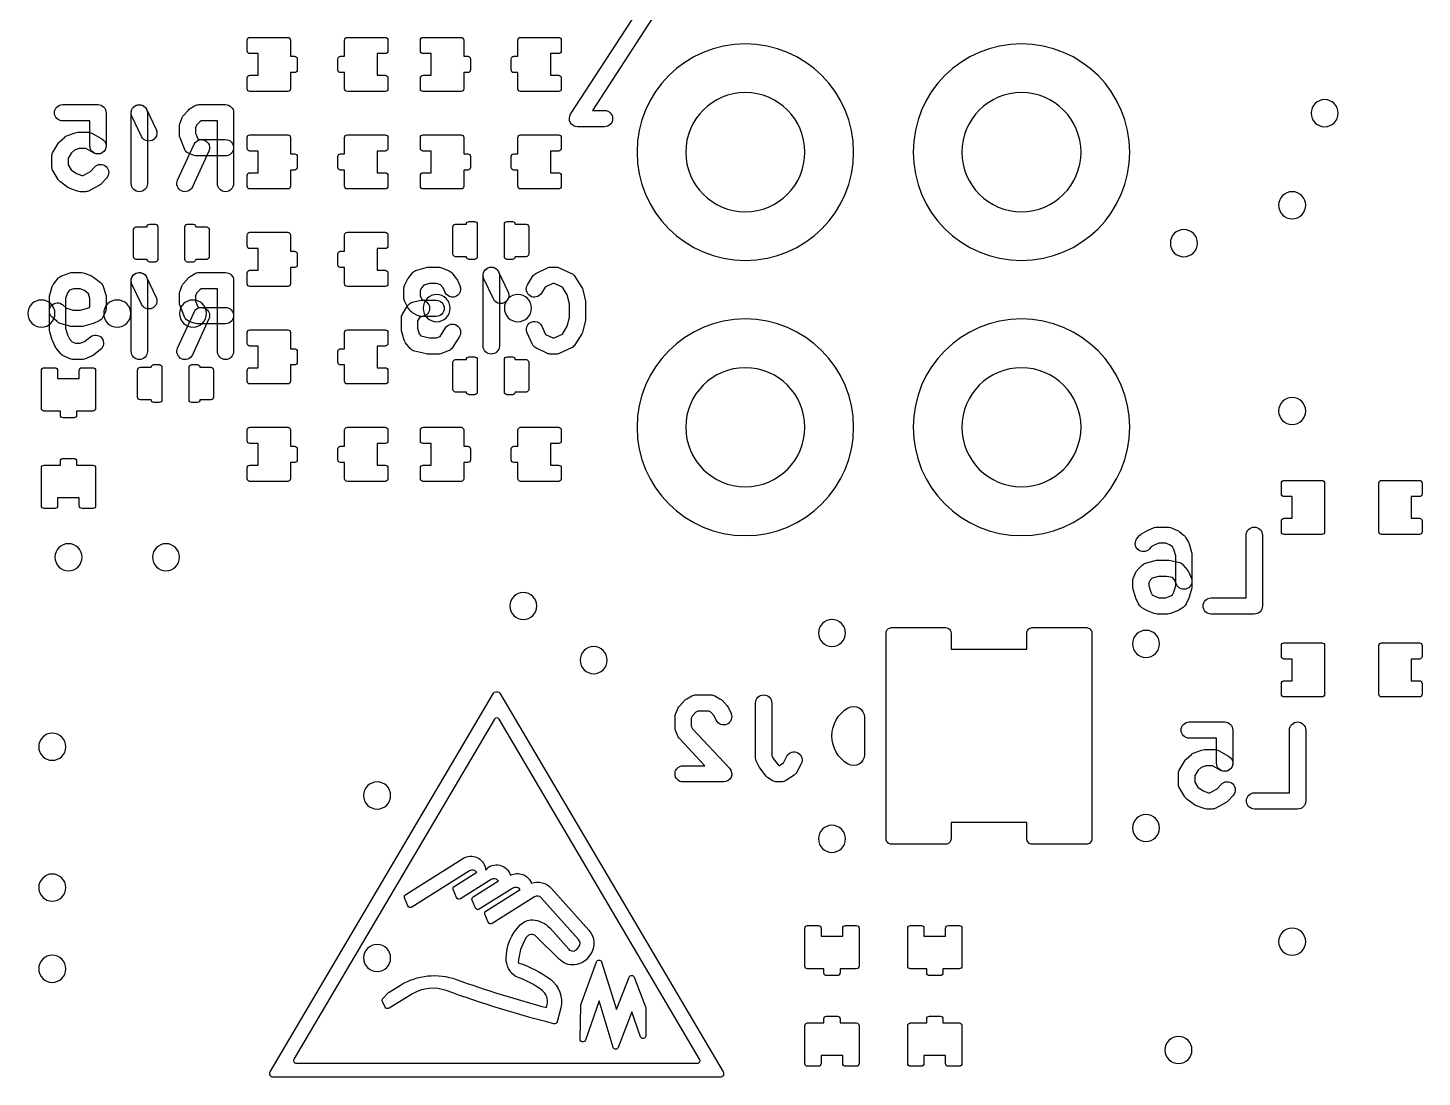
# Model space of a CAD drawing. Extents: x 0 to 45, y 0 to 50.
# Drawn here: x 23.02 to 35.9, y 31.4 to 41.09 of the extents above; entities that cross this region are included whole.
import ezdxf

# ---------------------------------------------------------------- set-up
doc = ezdxf.new("R2010")
doc.units = 0
for name, color, linetype in [('HOLE_1_6', 7, 'CONTINUOUS'), ('NC_Resist-B', 111, 'CONTINUOUS'), ('NC_Symbol-B', 140, 'CONTINUOUS')]:
    doc.layers.add(name, color=color, linetype=linetype)

msp = doc.modelspace()

# ---------------------------------------------------------------- linework, layer by layer
at = {"layer": 'HOLE_1_6'}
for points in [[(30.2, 39.94, 1), (29.1, 39.94, 1), (30.2, 39.94)], [(32.75, 39.94, 1), (31.65, 39.94, 1), (32.75, 39.94)], [(35.125, 40.3, 1), (34.875, 40.3, 1), (35.125, 40.3)], [(34.825, 39.45, 1), (34.575, 39.45, 1), (34.825, 39.45)], [(33.825, 39.1, 1), (33.575, 39.1, 1), (33.825, 39.1)], [(23.275, 38.45, 1), (23.025, 38.45, 1), (23.275, 38.45)], [(23.975, 38.45, 1), (23.725, 38.45, 1), (23.975, 38.45)], [(24.675, 38.45, 1), (24.425, 38.45, 1), (24.675, 38.45)], [(26.925, 38.5, 1), (26.675, 38.5, 1), (26.925, 38.5)], [(27.675, 38.5, 1), (27.425, 38.5, 1), (27.675, 38.5)], [(30.2, 37.4, 1), (29.1, 37.4, 1), (30.2, 37.4)], [(32.75, 37.4, 1), (31.65, 37.4, 1), (32.75, 37.4)], [(34.825, 37.55, 1), (34.575, 37.55, 1), (34.825, 37.55)], [(23.525, 36.2, 1), (23.275, 36.2, 1), (23.525, 36.2)], [(24.425, 36.2, 1), (24.175, 36.2, 1), (24.425, 36.2)], [(27.725, 35.75, 1), (27.475, 35.75, 1), (27.725, 35.75)], [(30.575, 35.5, 1), (30.325, 35.5, 1), (30.575, 35.5)], [(33.475, 35.4, 1), (33.225, 35.4, 1), (33.475, 35.4)], [(28.375, 35.25, 1), (28.125, 35.25, 1), (28.375, 35.25)], [(23.375, 34.45, 1), (23.125, 34.45, 1), (23.375, 34.45)], [(26.375, 34, 1), (26.125, 34, 1), (26.375, 34)], [(33.475, 33.7, 1), (33.225, 33.7, 1), (33.475, 33.7)], [(30.575, 33.6, 1), (30.325, 33.6, 1), (30.575, 33.6)], [(23.375, 33.15, 1), (23.125, 33.15, 1), (23.375, 33.15)], [(34.825, 32.65, 1), (34.575, 32.65, 1), (34.825, 32.65)], [(26.375, 32.5, 1), (26.125, 32.5, 1), (26.375, 32.5)], [(23.375, 32.4, 1), (23.125, 32.4, 1), (23.375, 32.4)], [(33.775, 31.65, 1), (33.525, 31.65, 1), (33.775, 31.65)]]:
    msp.add_lwpolyline(points, format="xyb", close=True, dxfattribs=at)
at = {"layer": 'NC_Resist-B'}
for points in [[(25.45, 40.825), (25.4875, 40.825, -0.414214), (25.5125, 40.8), (25.5125, 40.7, -0.414214), (25.4875, 40.675), (25.45, 40.675), (25.45, 40.525, -0.414214), (25.425, 40.5), (25.075, 40.5, -0.414214), (25.05, 40.525), (25.05, 40.625, -0.414214), (25.075, 40.65), (25.15, 40.65), (25.15, 40.85), (25.075, 40.85, -0.414214), (25.05, 40.875), (25.05, 40.975, -0.414214), (25.075, 41), (25.425, 41, -0.414214), (25.45, 40.975)], [(25.95, 40.675), (25.9125, 40.675, -0.414214), (25.8875, 40.7), (25.8875, 40.8, -0.414214), (25.9125, 40.825), (25.95, 40.825), (25.95, 40.975, -0.414214), (25.975, 41), (26.325, 41, -0.414214), (26.35, 40.975), (26.35, 40.875, -0.414214), (26.325, 40.85), (26.25, 40.85), (26.25, 40.65), (26.325, 40.65, -0.414214), (26.35, 40.625), (26.35, 40.525, -0.414214), (26.325, 40.5), (25.975, 40.5, -0.414214), (25.95, 40.525)], [(27.05, 40.825), (27.0875, 40.825, -0.414214), (27.1125, 40.8), (27.1125, 40.7, -0.414214), (27.0875, 40.675), (27.05, 40.675), (27.05, 40.525, -0.414214), (27.025, 40.5), (26.675, 40.5, -0.414214), (26.65, 40.525), (26.65, 40.625, -0.414214), (26.675, 40.65), (26.75, 40.65), (26.75, 40.85), (26.675, 40.85, -0.414214), (26.65, 40.875), (26.65, 40.975, -0.414214), (26.675, 41), (27.025, 41, -0.414214), (27.05, 40.975)], [(27.55, 40.675), (27.5125, 40.675, -0.414214), (27.4875, 40.7), (27.4875, 40.8, -0.414214), (27.5125, 40.825), (27.55, 40.825), (27.55, 40.975, -0.414214), (27.575, 41), (27.925, 41, -0.414214), (27.95, 40.975), (27.95, 40.875, -0.414214), (27.925, 40.85), (27.85, 40.85), (27.85, 40.65), (27.925, 40.65, -0.414214), (27.95, 40.625), (27.95, 40.525, -0.414214), (27.925, 40.5), (27.575, 40.5, -0.414214), (27.55, 40.525)], [(30.65, 39.94, 1), (28.65, 39.94, 1), (30.65, 39.94)], [(33.2, 39.94, 1), (31.2, 39.94, 1), (33.2, 39.94)], [(25.45, 39.925), (25.4875, 39.925, -0.414214), (25.5125, 39.9), (25.5125, 39.8, -0.414214), (25.4875, 39.775), (25.45, 39.775), (25.45, 39.625, -0.414214), (25.425, 39.6), (25.075, 39.6, -0.414214), (25.05, 39.625), (25.05, 39.725, -0.414214), (25.075, 39.75), (25.15, 39.75), (25.15, 39.95), (25.075, 39.95, -0.414214), (25.05, 39.975), (25.05, 40.075, -0.414214), (25.075, 40.1), (25.425, 40.1, -0.414214), (25.45, 40.075)], [(25.95, 39.775), (25.9125, 39.775, -0.414214), (25.8875, 39.8), (25.8875, 39.9, -0.414214), (25.9125, 39.925), (25.95, 39.925), (25.95, 40.075, -0.414214), (25.975, 40.1), (26.325, 40.1, -0.414214), (26.35, 40.075), (26.35, 39.975, -0.414214), (26.325, 39.95), (26.25, 39.95), (26.25, 39.75), (26.325, 39.75, -0.414214), (26.35, 39.725), (26.35, 39.625, -0.414214), (26.325, 39.6), (25.975, 39.6, -0.414214), (25.95, 39.625)], [(27.05, 39.925), (27.0875, 39.925, -0.414214), (27.1125, 39.9), (27.1125, 39.8, -0.414214), (27.0875, 39.775), (27.05, 39.775), (27.05, 39.625, -0.414214), (27.025, 39.6), (26.675, 39.6, -0.414214), (26.65, 39.625), (26.65, 39.725, -0.414214), (26.675, 39.75), (26.75, 39.75), (26.75, 39.95), (26.675, 39.95, -0.414214), (26.65, 39.975), (26.65, 40.075, -0.414214), (26.675, 40.1), (27.025, 40.1, -0.414214), (27.05, 40.075)], [(27.55, 39.775), (27.5125, 39.775, -0.414214), (27.4875, 39.8), (27.4875, 39.9, -0.414214), (27.5125, 39.925), (27.55, 39.925), (27.55, 40.075, -0.414214), (27.575, 40.1), (27.925, 40.1, -0.414214), (27.95, 40.075), (27.95, 39.975, -0.414214), (27.925, 39.95), (27.85, 39.95), (27.85, 39.75), (27.925, 39.75, -0.414214), (27.95, 39.725), (27.95, 39.625, -0.414214), (27.925, 39.6), (27.575, 39.6, -0.414214), (27.55, 39.625)], [(24.025, 38.95, -0.414214), (24, 38.975), (24, 39.225, -0.414214), (24.025, 39.25), (24.125, 39.25), (24.125, 39.25, -0.414214), (24.15, 39.275), (24.2, 39.275, -0.414214), (24.225, 39.25), (24.225, 38.95, -0.414214), (24.2, 38.925), (24.15, 38.925, -0.414214), (24.125, 38.95)], [(24.675, 39.25, -0.414214), (24.7, 39.225), (24.7, 38.975, -0.414214), (24.675, 38.95), (24.575, 38.95), (24.575, 38.95, -0.414214), (24.55, 38.925), (24.5, 38.925, -0.414214), (24.475, 38.95), (24.475, 39.25, -0.414214), (24.5, 39.275), (24.55, 39.275, -0.414214), (24.575, 39.25)], [(26.975, 38.975, -0.414214), (26.95, 39), (26.95, 39.25, -0.414214), (26.975, 39.275), (27.075, 39.275), (27.075, 39.275, -0.414214), (27.1, 39.3), (27.15, 39.3, -0.414214), (27.175, 39.275), (27.175, 38.975, -0.414214), (27.15, 38.95), (27.1, 38.95, -0.414214), (27.075, 38.975)], [(27.625, 39.275, -0.414214), (27.65, 39.25), (27.65, 39, -0.414214), (27.625, 38.975), (27.525, 38.975), (27.525, 38.975, -0.414214), (27.5, 38.95), (27.45, 38.95, -0.414214), (27.425, 38.975), (27.425, 39.275, -0.414214), (27.45, 39.3), (27.5, 39.3, -0.414214), (27.525, 39.275)], [(25.45, 39.025), (25.4875, 39.025, -0.414214), (25.5125, 39), (25.5125, 38.9, -0.414214), (25.4875, 38.875), (25.45, 38.875), (25.45, 38.725, -0.414214), (25.425, 38.7), (25.075, 38.7, -0.414214), (25.05, 38.725), (25.05, 38.825, -0.414214), (25.075, 38.85), (25.15, 38.85), (25.15, 39.05), (25.075, 39.05, -0.414214), (25.05, 39.075), (25.05, 39.175, -0.414214), (25.075, 39.2), (25.425, 39.2, -0.414214), (25.45, 39.175)], [(25.95, 38.875), (25.9125, 38.875, -0.414214), (25.8875, 38.9), (25.8875, 39, -0.414214), (25.9125, 39.025), (25.95, 39.025), (25.95, 39.175, -0.414214), (25.975, 39.2), (26.325, 39.2, -0.414214), (26.35, 39.175), (26.35, 39.075, -0.414214), (26.325, 39.05), (26.25, 39.05), (26.25, 38.85), (26.325, 38.85, -0.414214), (26.35, 38.825), (26.35, 38.725, -0.414214), (26.325, 38.7), (25.975, 38.7, -0.414214), (25.95, 38.725)], [(30.65, 37.4, 1), (28.65, 37.4, 1), (30.65, 37.4)], [(33.2, 37.4, 1), (31.2, 37.4, 1), (33.2, 37.4)], [(25.45, 38.125), (25.4875, 38.125, -0.414214), (25.5125, 38.1), (25.5125, 38, -0.414214), (25.4875, 37.975), (25.45, 37.975), (25.45, 37.825, -0.414214), (25.425, 37.8), (25.075, 37.8, -0.414214), (25.05, 37.825), (25.05, 37.925, -0.414214), (25.075, 37.95), (25.15, 37.95), (25.15, 38.15), (25.075, 38.15, -0.414214), (25.05, 38.175), (25.05, 38.275, -0.414214), (25.075, 38.3), (25.425, 38.3, -0.414214), (25.45, 38.275)], [(25.95, 37.975), (25.9125, 37.975, -0.414214), (25.8875, 38), (25.8875, 38.1, -0.414214), (25.9125, 38.125), (25.95, 38.125), (25.95, 38.275, -0.414214), (25.975, 38.3), (26.325, 38.3, -0.414214), (26.35, 38.275), (26.35, 38.175, -0.414214), (26.325, 38.15), (26.25, 38.15), (26.25, 37.95), (26.325, 37.95, -0.414214), (26.35, 37.925), (26.35, 37.825, -0.414214), (26.325, 37.8), (25.975, 37.8, -0.414214), (25.95, 37.825)], [(26.975, 37.725, -0.414214), (26.95, 37.75), (26.95, 38, -0.414214), (26.975, 38.025), (27.075, 38.025), (27.075, 38.025, -0.414214), (27.1, 38.05), (27.15, 38.05, -0.414214), (27.175, 38.025), (27.175, 37.725, -0.414214), (27.15, 37.7), (27.1, 37.7, -0.414214), (27.075, 37.725)], [(27.625, 38.025, -0.414214), (27.65, 38), (27.65, 37.75, -0.414214), (27.625, 37.725), (27.525, 37.725), (27.525, 37.725, -0.414214), (27.5, 37.7), (27.45, 37.7, -0.414214), (27.425, 37.725), (27.425, 38.025, -0.414214), (27.45, 38.05), (27.5, 38.05, -0.414214), (27.525, 38.025)], [(23.475, 37.55), (23.475, 37.5125, -0.414214), (23.45, 37.4875), (23.35, 37.4875, -0.414214), (23.325, 37.5125), (23.325, 37.55), (23.175, 37.55, -0.414214), (23.15, 37.575), (23.15, 37.925, -0.414214), (23.175, 37.95), (23.275, 37.95, -0.414214), (23.3, 37.925), (23.3, 37.85), (23.5, 37.85), (23.5, 37.925, -0.414214), (23.525, 37.95), (23.625, 37.95, -0.414214), (23.65, 37.925), (23.65, 37.575, -0.414214), (23.625, 37.55)], [(24.06342, 37.65342, -0.414214), (24.03842, 37.67842), (24.03842, 37.92842, -0.414214), (24.06342, 37.95342), (24.16342, 37.95342), (24.16342, 37.95342, -0.414214), (24.18842, 37.97842), (24.23842, 37.97842, -0.414214), (24.26342, 37.95342), (24.26342, 37.65342, -0.414214), (24.23842, 37.62842), (24.18842, 37.62842, -0.414214), (24.16342, 37.65342)], [(24.71342, 37.95342, -0.414214), (24.73842, 37.92842), (24.73842, 37.67842, -0.414214), (24.71342, 37.65342), (24.61342, 37.65342), (24.61342, 37.65342, -0.414214), (24.58842, 37.62842), (24.53842, 37.62842, -0.414214), (24.51342, 37.65342), (24.51342, 37.95342, -0.414214), (24.53842, 37.97842), (24.58842, 37.97842, -0.414214), (24.61342, 37.95342)], [(25.45, 37.225), (25.4875, 37.225, -0.414214), (25.5125, 37.2), (25.5125, 37.1, -0.414214), (25.4875, 37.075), (25.45, 37.075), (25.45, 36.925, -0.414214), (25.425, 36.9), (25.075, 36.9, -0.414214), (25.05, 36.925), (25.05, 37.025, -0.414214), (25.075, 37.05), (25.15, 37.05), (25.15, 37.25), (25.075, 37.25, -0.414214), (25.05, 37.275), (25.05, 37.375, -0.414214), (25.075, 37.4), (25.425, 37.4, -0.414214), (25.45, 37.375)], [(25.95, 37.075), (25.9125, 37.075, -0.414214), (25.8875, 37.1), (25.8875, 37.2, -0.414214), (25.9125, 37.225), (25.95, 37.225), (25.95, 37.375, -0.414214), (25.975, 37.4), (26.325, 37.4, -0.414214), (26.35, 37.375), (26.35, 37.275, -0.414214), (26.325, 37.25), (26.25, 37.25), (26.25, 37.05), (26.325, 37.05, -0.414214), (26.35, 37.025), (26.35, 36.925, -0.414214), (26.325, 36.9), (25.975, 36.9, -0.414214), (25.95, 36.925)], [(27.05, 37.225), (27.0875, 37.225, -0.414214), (27.1125, 37.2), (27.1125, 37.1, -0.414214), (27.0875, 37.075), (27.05, 37.075), (27.05, 36.925, -0.414214), (27.025, 36.9), (26.675, 36.9, -0.414214), (26.65, 36.925), (26.65, 37.025, -0.414214), (26.675, 37.05), (26.75, 37.05), (26.75, 37.25), (26.675, 37.25, -0.414214), (26.65, 37.275), (26.65, 37.375, -0.414214), (26.675, 37.4), (27.025, 37.4, -0.414214), (27.05, 37.375)], [(27.55, 37.075), (27.5125, 37.075, -0.414214), (27.4875, 37.1), (27.4875, 37.2, -0.414214), (27.5125, 37.225), (27.55, 37.225), (27.55, 37.375, -0.414214), (27.575, 37.4), (27.925, 37.4, -0.414214), (27.95, 37.375), (27.95, 37.275, -0.414214), (27.925, 37.25), (27.85, 37.25), (27.85, 37.05), (27.925, 37.05, -0.414214), (27.95, 37.025), (27.95, 36.925, -0.414214), (27.925, 36.9), (27.575, 36.9, -0.414214), (27.55, 36.925)], [(23.325, 37.05), (23.325, 37.0875, -0.414214), (23.35, 37.1125), (23.45, 37.1125, -0.414214), (23.475, 37.0875), (23.475, 37.05), (23.625, 37.05, -0.414214), (23.65, 37.025), (23.65, 36.675, -0.414214), (23.625, 36.65), (23.525, 36.65, -0.414214), (23.5, 36.675), (23.5, 36.75), (23.3, 36.75), (23.3, 36.675, -0.414214), (23.275, 36.65), (23.175, 36.65, -0.414214), (23.15, 36.675), (23.15, 37.025, -0.414214), (23.175, 37.05)], [(35, 36.435, -0.414214), (34.975, 36.41), (34.625, 36.41, -0.414214), (34.6, 36.435), (34.6, 36.535, -0.414214), (34.625, 36.56), (34.7, 36.56), (34.7, 36.76), (34.625, 36.76, -0.414214), (34.6, 36.785), (34.6, 36.885, -0.414214), (34.625, 36.91), (34.975, 36.91, -0.414214), (35, 36.885)], [(35.5, 36.885, -0.414214), (35.525, 36.91), (35.875, 36.91, -0.414214), (35.9, 36.885), (35.9, 36.785, -0.414214), (35.875, 36.76), (35.8, 36.76), (35.8, 36.56), (35.875, 36.56, -0.414214), (35.9, 36.535), (35.9, 36.435, -0.414214), (35.875, 36.41), (35.525, 36.41, -0.414214), (35.5, 36.435)], [(31.55, 35.35), (32.25, 35.35), (32.25, 35.5, -0.414214), (32.3, 35.55), (32.8, 35.55, -0.414214), (32.85, 35.5), (32.85, 33.6, -0.414214), (32.8, 33.55), (32.3, 33.55, -0.414214), (32.25, 33.6), (32.25, 33.75), (31.55, 33.75), (31.55, 33.6, -0.414214), (31.5, 33.55), (31, 33.55, -0.414214), (30.95, 33.6), (30.95, 35.5, -0.414214), (31, 35.55), (31.5, 35.55, -0.414214), (31.55, 35.5)], [(35, 34.935, -0.414214), (34.975, 34.91), (34.625, 34.91, -0.414214), (34.6, 34.935), (34.6, 35.035, -0.414214), (34.625, 35.06), (34.7, 35.06), (34.7, 35.26), (34.625, 35.26, -0.414214), (34.6, 35.285), (34.6, 35.385, -0.414214), (34.625, 35.41), (34.975, 35.41, -0.414214), (35, 35.385)], [(35.5, 35.385, -0.414214), (35.525, 35.41), (35.875, 35.41, -0.414214), (35.9, 35.385), (35.9, 35.285, -0.414214), (35.875, 35.26), (35.8, 35.26), (35.8, 35.06), (35.875, 35.06, -0.414214), (35.9, 35.035), (35.9, 34.935, -0.414214), (35.875, 34.91), (35.525, 34.91, -0.414214), (35.5, 34.935)], [(30.525, 32.4), (30.525, 32.3625, -0.414214), (30.5, 32.3375), (30.4, 32.3375, -0.414214), (30.375, 32.3625), (30.375, 32.4), (30.225, 32.4, -0.414214), (30.2, 32.425), (30.2, 32.775, -0.414214), (30.225, 32.8), (30.325, 32.8, -0.414214), (30.35, 32.775), (30.35, 32.7), (30.55, 32.7), (30.55, 32.775, -0.414214), (30.575, 32.8), (30.675, 32.8, -0.414214), (30.7, 32.775), (30.7, 32.425, -0.414214), (30.675, 32.4)], [(31.475, 32.4), (31.475, 32.3625, -0.414214), (31.45, 32.3375), (31.35, 32.3375, -0.414214), (31.325, 32.3625), (31.325, 32.4), (31.175, 32.4, -0.414214), (31.15, 32.425), (31.15, 32.775, -0.414214), (31.175, 32.8), (31.275, 32.8, -0.414214), (31.3, 32.775), (31.3, 32.7), (31.5, 32.7), (31.5, 32.775, -0.414214), (31.525, 32.8), (31.625, 32.8, -0.414214), (31.65, 32.775), (31.65, 32.425, -0.414214), (31.625, 32.4)], [(30.375, 31.9), (30.375, 31.9375, -0.414214), (30.4, 31.9625), (30.5, 31.9625, -0.414214), (30.525, 31.9375), (30.525, 31.9), (30.675, 31.9, -0.414214), (30.7, 31.875), (30.7, 31.525, -0.414214), (30.675, 31.5), (30.575, 31.5, -0.414214), (30.55, 31.525), (30.55, 31.6), (30.35, 31.6), (30.35, 31.525, -0.414214), (30.325, 31.5), (30.225, 31.5, -0.414214), (30.2, 31.525), (30.2, 31.875, -0.414214), (30.225, 31.9)], [(31.325, 31.9), (31.325, 31.9375, -0.414214), (31.35, 31.9625), (31.45, 31.9625, -0.414214), (31.475, 31.9375), (31.475, 31.9), (31.625, 31.9, -0.414214), (31.65, 31.875), (31.65, 31.525, -0.414214), (31.625, 31.5), (31.525, 31.5, -0.414214), (31.5, 31.525), (31.5, 31.6), (31.3, 31.6), (31.3, 31.525, -0.414214), (31.275, 31.5), (31.175, 31.5, -0.414214), (31.15, 31.525), (31.15, 31.875, -0.414214), (31.175, 31.9)]]:
    msp.add_lwpolyline(points, format="xyb", close=True, dxfattribs=at)
at = {"layer": 'NC_Symbol-B'}
for points in [[(29.5, 41.325, -1), (29.5, 41.175), (28.7907, 41.175), (28.2382, 40.325), (28.35, 40.325, -1), (28.35, 40.175), (28.1, 40.175, -0.595029), (28.03712, 40.29087), (28.68712, 41.29087, -0.253853), (28.75, 41.325)], [(23.34545, 40.22877, -1), (23.34545, 40.37877), (23.67273, 40.37877, -0.414214), (23.74773, 40.30377), (23.74773, 39.99811, -1), (23.59773, 39.99811), (23.59773, 40.22877)], [(24.20946, 40.14884, -1), (24.07366, 40.08512), (23.986, 40.27191, -1), (24.1218, 40.33563)], [(23.9789, 40.30377, -1), (24.1289, 40.30377), (24.1289, 39.65, -1), (23.9789, 39.65)], [(24.925, 39.65, -1), (24.775, 39.65), (24.775, 40.22877), (24.62599, 40.22877), (24.61197, 40.22004), (24.58271, 40.18816), (24.57435, 40.16388), (24.57435, 40.11449), (24.59737, 40.05716), (24.60021, 40.05613), (24.85, 40.05613, -1), (24.85, 39.90613), (24.58701, 39.90613, -0.087308), (24.56141, 39.91064), (24.51466, 39.92762, -0.213313), (24.47066, 39.97017), (24.42975, 40.07206, -0.095726), (24.42435, 40.1), (24.42435, 40.17642, -0.083065), (24.42843, 40.20083), (24.44596, 40.25177, -0.103163), (24.46163, 40.27808), (24.50839, 40.32902, -0.06792), (24.524, 40.34197), (24.56491, 40.36744, -0.140123), (24.60455, 40.37877), (24.85, 40.37877, -0.414214), (24.925, 40.30377)], [(23.70861, 40.06397, -1), (23.63685, 39.93225), (23.56011, 39.97406), (23.49891, 39.97406), (23.45507, 39.95813), (23.4272, 39.93283), (23.39708, 39.8836), (23.39708, 39.82395), (23.425, 39.77831), (23.47449, 39.74236), (23.52229, 39.725), (23.53674, 39.725), (23.60252, 39.76084), (23.64084, 39.8026, -1), (23.75136, 39.70118), (23.70461, 39.65023, -0.082555), (23.68523, 39.63508), (23.59172, 39.58414, -0.125359), (23.55584, 39.575), (23.50909, 39.575, -0.087308), (23.48349, 39.57951), (23.41336, 39.60498, -0.070084), (23.39488, 39.61479), (23.32475, 39.66574, -0.098704), (23.30485, 39.68728), (23.2581, 39.76369, -0.138125), (23.24708, 39.80283), (23.24708, 39.90472, -0.138125), (23.2581, 39.94386), (23.30485, 40.02027, -0.071267), (23.31841, 40.03666), (23.36516, 40.07911, -0.097489), (23.38997, 40.09407), (23.4601, 40.11955, -0.087342), (23.48571, 40.12406), (23.57922, 40.12406, -0.125359), (23.6151, 40.11492)], [(24.55975, 40.01241, -1), (24.69609, 39.94985), (24.54414, 39.61872, -1), (24.4078, 39.68128)], [(23.24828, 38.41805, -1), (23.34912, 38.52911), (23.38303, 38.49831), (23.44379, 38.48066), (23.5101, 38.48066), (23.58353, 38.50199), (23.59345, 38.50611), (23.59773, 38.51545), (23.59773, 38.58972), (23.58446, 38.63308), (23.54715, 38.66265), (23.50646, 38.67877), (23.44632, 38.67877), (23.40832, 38.66497), (23.38958, 38.64164), (23.3737, 38.58972), (23.3737, 38.31499), (23.39233, 38.25409), (23.40975, 38.21614), (23.43242, 38.18789), (23.46497, 38.175), (23.50646, 38.175), (23.54715, 38.19112), (23.60277, 38.2352, -1), (23.69593, 38.11764), (23.63164, 38.06669, -0.073346), (23.61269, 38.05574), (23.54841, 38.03027, -0.094599), (23.52078, 38.025), (23.45065, 38.025, -0.094566), (23.42303, 38.03027), (23.35874, 38.05574, -0.129998), (23.32788, 38.07851), (23.28697, 38.12946, -0.061704), (23.27728, 38.14515), (23.25391, 38.19609, -0.033312), (23.25036, 38.20542), (23.22698, 38.28183, -0.074355), (23.2237, 38.30377), (23.2237, 38.60094, -0.074355), (23.22698, 38.62288), (23.25036, 38.6993, -0.095213), (23.2636, 38.72432), (23.30451, 38.77526, -0.137315), (23.33739, 38.79879), (23.40752, 38.82426, -0.087308), (23.43312, 38.82877), (23.52078, 38.82877, -0.094599), (23.54841, 38.8235), (23.61269, 38.79803, -0.073346), (23.63164, 38.78708), (23.69593, 38.73614, -0.152108), (23.72107, 38.6993), (23.74445, 38.62288, -0.074355), (23.74773, 38.60094), (23.74773, 38.49906, -0.107967), (23.7409, 38.46778), (23.71752, 38.41683, -0.189007), (23.6781, 38.37884), (23.63719, 38.36186, -0.027653), (23.62937, 38.35911), (23.54171, 38.33364, -0.070824), (23.52078, 38.33066), (23.43312, 38.33066, -0.07079), (23.4122, 38.33364), (23.32453, 38.35911, -0.11412), (23.29503, 38.3756)], [(24.20946, 38.59884, -1), (24.07366, 38.53512), (23.986, 38.72191, -1), (24.1218, 38.78563)], [(23.9789, 38.75377, -1), (24.1289, 38.75377), (24.1289, 38.1, -1), (23.9789, 38.1)], [(24.925, 38.1, -1), (24.775, 38.1), (24.775, 38.67877), (24.62599, 38.67877), (24.61197, 38.67004), (24.58271, 38.63816), (24.57435, 38.61388), (24.57435, 38.56449), (24.59737, 38.50716), (24.60021, 38.50613), (24.85, 38.50613, -1), (24.85, 38.35613), (24.58701, 38.35613, -0.087308), (24.56141, 38.36064), (24.51466, 38.37762, -0.213313), (24.47066, 38.42017), (24.42975, 38.52206, -0.095726), (24.42435, 38.55), (24.42435, 38.62642, -0.083065), (24.42843, 38.65083), (24.44596, 38.70177, -0.103163), (24.46163, 38.72808), (24.50839, 38.77902, -0.06792), (24.524, 38.79197), (24.56491, 38.81744, -0.140123), (24.60455, 38.82877), (24.85, 38.82877, -0.414214), (24.925, 38.75377)], [(27.01427, 38.70769, -1), (26.87793, 38.64515), (26.85844, 38.68764), (26.83649, 38.71497), (26.79849, 38.72877), (26.7347, 38.72877), (26.68001, 38.71288), (26.65974, 38.68764), (26.64708, 38.66004), (26.64708, 38.61638), (26.66091, 38.58624), (26.66461, 38.58087), (26.67884, 38.57311), (26.79416, 38.57311, -1), (26.79416, 38.42311), (26.65974, 38.42311, -0.125359), (26.62386, 38.43225), (26.57711, 38.45772, -0.117807), (26.55121, 38.48105), (26.53367, 38.50653, -0.043237), (26.52728, 38.51779), (26.50391, 38.56873, -0.107934), (26.49708, 38.6), (26.49708, 38.67642, -0.107934), (26.50391, 38.70769), (26.52728, 38.75863, -0.061704), (26.53697, 38.77432), (26.57788, 38.82526, -0.154082), (26.61544, 38.85032), (26.70311, 38.87579, -0.07079), (26.72403, 38.87877), (26.81169, 38.87877, -0.087308), (26.83729, 38.87426), (26.90742, 38.84879, -0.137315), (26.9403, 38.82526), (26.98121, 38.77432, -0.061704), (26.9909, 38.75863)], [(27.45946, 38.64884, -1), (27.32366, 38.58512), (27.236, 38.77191, -1), (27.3718, 38.83563)], [(27.2289, 38.80377, -1), (27.3789, 38.80377), (27.3789, 38.15, -1), (27.2289, 38.15)], [(27.76658, 38.63728, -1), (27.63862, 38.71556), (27.68537, 38.79197, -0.143672), (27.71666, 38.82033), (27.82186, 38.87127, -0.113231), (27.85455, 38.87877), (27.9013, 38.87877, -0.107934), (27.93257, 38.87194), (28.04361, 38.821, -0.145481), (28.07577, 38.79285), (28.14005, 38.69096, -0.084504), (28.14972, 38.66772), (28.1731, 38.56584, -0.05647), (28.175, 38.54906), (28.175, 38.40472, -0.056437), (28.1731, 38.38795), (28.14972, 38.28606, -0.084536), (28.14005, 38.26281), (28.07577, 38.16092, -0.145481), (28.04361, 38.13277), (27.93257, 38.08183, -0.107934), (27.9013, 38.075), (27.85455, 38.075, -0.113231), (27.82186, 38.0825), (27.71666, 38.13344, -0.174132), (27.68118, 38.16966), (27.63443, 38.27155, -1), (27.77077, 38.33411), (27.80628, 38.2567), (27.87175, 38.225), (27.88492, 38.225), (27.9608, 38.25981), (28.00638, 38.33205), (28.025, 38.41321), (28.025, 38.54056), (28.00638, 38.62172), (27.9608, 38.69396), (27.88492, 38.72877), (27.87175, 38.72877), (27.80184, 38.69492)], [(24.55975, 38.46241, -1), (24.69609, 38.39985), (24.54414, 38.06872, -1), (24.4078, 38.13128)], [(26.64059, 38.57062, -1), (26.67889, 38.4256), (26.64371, 38.4163), (26.6237, 38.3836), (26.6237, 38.31405), (26.63958, 38.26214), (26.65516, 38.24275), (26.73252, 38.225), (26.79849, 38.225), (26.83209, 38.2372), (26.88267, 38.31738, -1), (27.00953, 38.23734), (26.94525, 38.13545, -0.1664), (26.90742, 38.10498), (26.83729, 38.07951, -0.087308), (26.81169, 38.075), (26.72403, 38.075, -0.056437), (26.70726, 38.0769), (26.59622, 38.10237, -0.168753), (26.55451, 38.12851), (26.5136, 38.17946, -0.095213), (26.50036, 38.20448), (26.47698, 38.28089, -0.074355), (26.4737, 38.30283), (26.4737, 38.40472, -0.138125), (26.48472, 38.44386), (26.53147, 38.52027, -0.193245), (26.5763, 38.55364)], [(33.38122, 36.27664, -1), (33.27072, 36.37808), (33.2941, 36.40355, -0.06792), (33.30971, 36.4165), (33.35062, 36.44197, -0.044961), (33.36264, 36.44803), (33.42693, 36.4735, -0.094566), (33.45455, 36.47877), (33.54805, 36.47877, -0.094566), (33.57567, 36.4735), (33.63996, 36.44803, -0.079073), (33.66024, 36.43601), (33.70115, 36.40205, -0.093966), (33.71895, 36.38051), (33.74232, 36.33806, -0.051641), (33.74834, 36.32383), (33.77172, 36.24741, -0.074355), (33.775, 36.22547), (33.775, 35.9283, -0.074355), (33.77172, 35.90636), (33.74834, 35.82995, -0.033312), (33.74479, 35.82062), (33.72142, 35.76967, -0.147013), (33.69289, 35.73727), (33.65198, 35.7118, -0.044961), (33.63996, 35.70574), (33.57567, 35.68027, -0.094566), (33.54805, 35.675), (33.45455, 35.675, -0.094566), (33.42693, 35.68027), (33.36264, 35.70574, -0.044961), (33.35062, 35.7118), (33.30971, 35.73727, -0.146986), (33.28118, 35.76966), (33.2578, 35.82061, -0.033343), (33.25425, 35.82995), (33.23088, 35.90636, -0.074355), (33.2276, 35.9283), (33.2276, 35.97925, -0.107934), (33.23443, 36.01052), (33.2578, 36.06146, -0.084408), (33.27197, 36.08223), (33.31288, 36.12468, -0.131031), (33.34596, 36.14466), (33.43363, 36.17013, -0.07079), (33.45455, 36.17311), (33.54805, 36.17311, -0.047862), (33.56231, 36.17174), (33.64997, 36.15476, -0.177561), (33.69419, 36.12809), (33.7351, 36.07715, -0.061629), (33.74478, 36.06148), (33.76816, 36.01054, -1), (33.63184, 35.94796), (33.61233, 35.99047), (33.59445, 36.01273), (33.54085, 36.02311), (33.46522, 36.02311), (33.40701, 36.0062), (33.38882, 35.98733), (33.3776, 35.96287), (33.3776, 35.93951), (33.39623, 35.87862), (33.40812, 35.8527), (33.42416, 35.84271), (33.46887, 35.825), (33.53373, 35.825), (33.57844, 35.84271), (33.59448, 35.8527), (33.60636, 35.87861), (33.625, 35.93952), (33.625, 36.21425), (33.60717, 36.27252), (33.59441, 36.29571), (33.57362, 36.31297), (33.53373, 36.32877), (33.46887, 36.32877), (33.42416, 36.31106), (33.39768, 36.29457)], [(34.275, 36.40377, -1), (34.425, 36.40377), (34.425, 35.75, -0.414214), (34.35, 35.675), (33.9526, 35.675, -1), (33.9526, 35.825), (34.275, 35.825)], [(25.259, 31.4355, -0.134122), (25.26247, 31.44821), (27.32607, 34.94371, -0.265366), (27.3476, 34.956), (27.3614, 34.956, -0.265366), (27.38293, 34.94371), (29.44653, 31.44821, -0.134122), (29.45, 31.4355), (29.45, 31.425, -0.414214), (29.425, 31.4), (25.284, 31.4, -0.414214), (25.259, 31.425)], [(29.51816, 34.75771, -1), (29.38184, 34.69513), (29.36338, 34.73535), (29.33304, 34.7684), (29.31402, 34.77877), (29.21196, 34.77877), (29.19293, 34.7684), (29.16259, 34.73535), (29.15097, 34.71003), (29.15097, 34.64092), (29.16241, 34.61598), (29.50468, 34.25133, -0.656791), (29.45, 34.125), (29.07597, 34.125, -1), (29.07597, 34.275), (29.27674, 34.275), (29.04467, 34.52225, -0.081082), (29.03118, 34.5423), (29.0078, 34.59325, -0.107967), (29.00097, 34.62453), (29.00097, 34.72642, -0.108008), (29.00781, 34.75771), (29.03119, 34.80865, -0.078189), (29.04409, 34.82807), (29.09084, 34.87901, -0.082555), (29.11022, 34.89416), (29.15698, 34.91963, -0.125359), (29.19286, 34.92877), (29.33312, 34.92877, -0.125359), (29.369, 34.91963), (29.41575, 34.89416, -0.082555), (29.43513, 34.87901), (29.48188, 34.82807, -0.078189), (29.49478, 34.80865)], [(29.74448, 34.85377, -1), (29.89448, 34.85377), (29.89448, 34.36922), (29.90753, 34.34079), (29.95256, 34.2819), (29.96365, 34.275), (29.9603, 34.275), (30.00179, 34.30282), (30.03388, 34.36276, -1), (30.16612, 34.29196), (30.12521, 34.21554, -0.122744), (30.10086, 34.18865), (30.02489, 34.13771, -0.148757), (29.98312, 34.125), (29.94221, 34.125, -0.140123), (29.90257, 34.13633), (29.86166, 34.1618, -0.090524), (29.84172, 34.17991), (29.78328, 34.25633, -0.055675), (29.7747, 34.2706), (29.75132, 34.32154, -0.108008), (29.74448, 34.35283)], [(30.75, 34.37679, -0.577342), (30.6, 34.29019), (30.6, 34.29019, -0.577361), (30.6, 34.80981), (30.6, 34.80981, -0.577342), (30.75, 34.72321)], [(29.20699, 31.528, 0.580624), (29.22852, 31.56571), (27.37603, 34.70361, 0.570987), (27.33297, 34.70361), (25.48048, 31.56571, 0.580624), (25.50201, 31.528)], [(33.74935, 34.52877, -1), (33.74935, 34.67877), (34.07662, 34.67877, -0.414214), (34.15162, 34.60377), (34.15162, 34.29811, -1), (34.00162, 34.29811), (34.00162, 34.52877)], [(34.675, 34.60377, -1), (34.825, 34.60377), (34.825, 33.95, -0.414214), (34.75, 33.875), (34.3526, 33.875, -1), (34.3526, 34.025), (34.675, 34.025)], [(34.11251, 34.36397, -1), (34.04073, 34.23225), (33.96401, 34.27406), (33.90281, 34.27406), (33.85897, 34.25813), (33.8311, 34.23282), (33.80097, 34.18359), (33.80097, 34.12396), (33.8289, 34.07831), (33.87839, 34.04236), (33.92619, 34.025), (33.94064, 34.025), (34.00642, 34.06084), (34.04474, 34.1026, -1), (34.15526, 34.00118), (34.10851, 33.95023, -0.082555), (34.08913, 33.93508), (33.99562, 33.88414, -0.125359), (33.95974, 33.875), (33.91299, 33.875, -0.087308), (33.88739, 33.87951), (33.81726, 33.90498, -0.070084), (33.79878, 33.91479), (33.72865, 33.96574, -0.098655), (33.70876, 33.98727), (33.662, 34.06368, -0.138169), (33.65097, 34.10283), (33.65097, 34.20472, -0.138169), (33.662, 34.24387), (33.70876, 34.32028, -0.07122), (33.72231, 34.33666), (33.76906, 34.37911, -0.097489), (33.79387, 34.39407), (33.864, 34.41955, -0.087342), (33.88961, 34.42406), (33.98312, 34.42406, -0.125393), (34.01901, 34.41492)], [(27.91125, 31.91058, -0.409798), (27.88096, 31.89287), (27.88096, 31.89287, -0.025098), (26.88831, 32.1987), (26.88831, 32.1987, 0.227881), (26.57789, 32.16785), (26.36063, 32.03548, -0.438938), (26.32526, 32.04565), (26.29905, 32.09806, -0.317139), (26.30337, 32.12655), (26.35636, 32.18179, -0.064786), (26.36139, 32.18583), (26.46544, 32.24923, -0.226584), (26.98002, 32.30168), (26.98002, 32.30168, 0.02137), (27.81425, 32.04239), (27.82149, 32.06923, 0.287505), (27.77297, 32.20078), (27.77297, 32.20078, 0.07595), (27.53056, 32.32832), (27.53056, 32.32832, -0.073296), (27.52409, 32.33168), (27.52409, 32.33168, -0.242369), (27.44117, 32.49497), (27.44117, 32.49497, -0.199047), (27.57197, 32.80552), (27.57197, 32.80552, -0.199185), (27.68521, 32.85254), (27.68521, 32.85254, -0.01852), (27.68706, 32.85247), (27.68706, 32.85247, -0.194137), (27.84699, 32.77378), (28.01915, 32.58141, 0.484576), (28.10062, 32.58644), (28.11469, 32.60671, 0.347227), (28.11072, 32.67104), (27.76582, 33.05643, 0.365684), (27.70448, 33.06505), (27.31136, 32.81764, -0.46776), (27.27485, 32.82947), (27.24526, 32.90301, -0.362617), (27.25513, 32.9335), (27.57036, 33.13188), (27.56619, 33.13606, -0.010753), (27.56545, 33.13684), (27.56545, 33.13684, 0.362499), (27.50451, 33.14505), (27.19374, 32.94949, -0.467579), (27.15724, 32.96132), (27.12764, 33.03486, -0.362617), (27.13751, 33.06535), (27.37036, 33.21188), (27.36619, 33.21606, -0.010753), (27.36545, 33.21684), (27.36545, 33.21684, 0.362499), (27.30451, 33.22505), (27.01898, 33.04537, -0.46776), (26.98247, 33.0572), (26.95288, 33.13074, -0.362617), (26.96275, 33.16123), (27.17036, 33.29188), (27.16619, 33.29606, -0.010753), (27.16545, 33.29684), (27.16545, 33.29684, 0.362575), (27.1045, 33.30505), (26.57035, 32.96891, -0.46776), (26.53384, 32.98074), (26.50425, 33.05428, -0.362617), (26.51412, 33.08477), (27.05782, 33.42691, -0.03561), (27.06096, 33.42858), (27.06096, 33.42858, -0.519278), (27.25195, 33.31445), (27.25195, 33.31445, -0.579633), (27.48241, 33.26351), (27.48241, 33.26351, -0.454051), (27.67403, 33.19127), (27.67403, 33.19127, -0.2997), (27.8612, 33.14179), (28.2061, 32.7564, -0.347187), (28.21985, 32.53374), (28.20578, 32.51347, -0.467564), (27.93063, 32.48881), (27.72003, 32.6994, 0.481625), (27.62678, 32.68888), (27.62678, 32.68888, 0.129482), (27.5538, 32.45552), (27.5538, 32.45552, -0.080999), (27.84995, 32.30305), (27.84995, 32.30305, -0.004), (27.85027, 32.30281), (27.85027, 32.30281, -0.292551), (27.946, 32.0394), (27.946, 32.0394, -0.010818), (27.94574, 32.03835)], [(28.13108, 32.05972, -0.081621), (28.13257, 32.06769), (28.27598, 32.46418, -0.717746), (28.32334, 32.46316), (28.46117, 32.02383), (28.57767, 32.32341, -0.6861), (28.62432, 32.32327), (28.72952, 32.04814, -0.091573), (28.73117, 32.03921), (28.73117, 31.7804, -0.844277), (28.68258, 31.77211), (28.60117, 32.00383), (28.47721, 31.67328, -0.718016), (28.42986, 31.67487), (28.30117, 32.10383), (28.17306, 31.74084, -0.852465), (28.12449, 31.74969)]]:
    msp.add_lwpolyline(points, format="xyb", close=True, dxfattribs=at)

doc.saveas('drawing.dxf')
